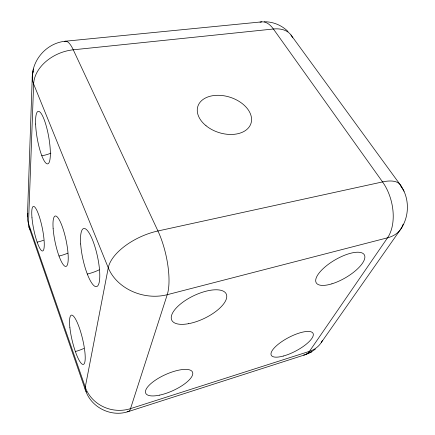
<?xml version="1.0" encoding="UTF-8"?>
<svg xmlns="http://www.w3.org/2000/svg" width="435" height="435" viewBox="0 0 435 435"><rect width="100%" height="100%" fill="white"/><g stroke="black" fill="none" stroke-linecap="round" stroke-linejoin="round"><path stroke-width="0.65" d="M27.427 216.869L32.266 76.729C32.696 58.725 47.551 42.782 65.495 41.211L261.75 21.864M32.766 73.178L33.37 68.996M321.411 342.318L401.146 228.549C409.775 215.407 409.509 197.332 400.14 184.63L290.961 34.952M315.408 349.098L311.427 351.861L306.05 354.394M309.133 352.883L311.427 351.861L304.647 354.9L127.977 411.695C111.197 417.225 91.573 407.66 85.76 390.935M264.279 21.75C273.131 21.701 281.782 25.273 288.035 31.537M401.005 186.12L404.028 191.253M28.879 226.814L85.298 389.755M403.147 224.172A39.879 26.965 28.8 0 1 387.552 237.804L309.443 351.355A31.777 15.062 72.1 0 1 303.641 355.08M127.074 411.679A35.469 8.651 75.2 0 0 130.527 408.634L309.443 351.355A31.842 25.306 33.5 0 0 322.368 340.594M33.299 71.487A38.144 24.887 8.2 0 0 33.636 84.02L28.498 223.541A30.662 17.487 -19.8 0 0 30.358 229.903M27.845 213.346A30.7 23.751 4.4 0 0 28.498 223.541L85.265 387.15A35.393 13.153 -22.8 0 0 86.549 392.006M401.494 187.817A39.911 16.47 -32.5 0 0 382.555 181.917L157.943 230.974A45.033 22.169 -24.4 0 0 108.261 267.802L85.265 387.15A34.838 32.125 11.1 0 0 130.527 408.634L167.236 294.696A44.952 14.638 77.1 0 0 157.943 230.974L73.265 49.802A38.291 9.989 81.3 0 0 64.478 41.472M292.614 37.834A34.044 21.195 -36.6 0 0 273.397 29.004A34.044 17.112 85.1 0 0 259.989 22.185M83.884 348.446A25.714 10.984 -21.1 0 1 75.358 351.534M67.778 253.165A26.225 14.235 -19.9 0 1 58.997 256.025M43.484 240.256A23.251 13.072 -18.6 0 1 37.165 242.126M50.879 153.158A26.769 17.824 -18.6 0 1 41.825 155.763M99.223 269.82A30.097 15.519 -21.5 0 1 87.321 274.055M387.552 237.804L167.236 294.696A44.897 36.35 14.5 0 1 108.261 267.802L33.636 84.02A37.6 27.302 -21.8 0 1 73.265 49.802L273.397 29.004L382.555 181.917A39.112 24.012 75.8 0 1 387.552 237.804M206.021 125.72A27.894 18.52 17.8 0 0 250.913 123.594A27.894 18.52 17.8 0 0 216.315 95.33A27.894 18.52 17.8 0 0 206.021 125.72M69.883 327.593A25.36 5.242 76.4 0 0 83.112 364.448A25.36 5.242 76.4 0 0 79.132 327.261A25.36 5.242 76.4 0 0 69.883 327.593M53.13 228.413A25.763 5.552 78 0 0 65.641 266.443A25.763 5.552 78 0 0 63.026 228.788A25.763 5.552 78 0 0 53.13 228.413M31.983 217.799A22.74 4.323 78.3 0 0 42.516 250.995A22.74 4.323 78.3 0 0 39.536 217.337A22.74 4.323 78.3 0 0 31.983 217.799M35.61 124.035A26.682 5.785 79.8 0 0 47.35 163.886A26.682 5.785 79.8 0 0 45.931 124.91A26.682 5.785 79.8 0 0 35.61 124.035M80.671 243.981A29.738 7.39 77.6 0 0 96.418 286.632A29.738 7.39 77.6 0 0 93.362 242.083A29.738 7.39 77.6 0 0 80.671 243.981M159.607 395.132A25.67 8.847 -24.3 0 0 192.64 372.442A25.67 8.847 -24.3 0 0 155.083 380.38A25.67 8.847 -24.3 0 0 159.607 395.132M283.441 356.02A23.582 7.629 -27.7 0 0 313.233 333.819A23.582 7.629 -27.7 0 0 279.803 343.041A23.582 7.629 -27.7 0 0 283.441 356.02M331.91 283.821A27.818 10.337 -30.2 0 0 364.508 255.187A27.818 10.337 -30.2 0 0 324.434 267.471A27.818 10.337 -30.2 0 0 331.91 283.821M188.611 323.683A30.227 12.512 -25.7 0 0 226.499 294.62A30.227 12.512 -25.7 0 0 181.895 302.901A30.227 12.512 -25.7 0 0 188.611 323.683"/></g></svg>
